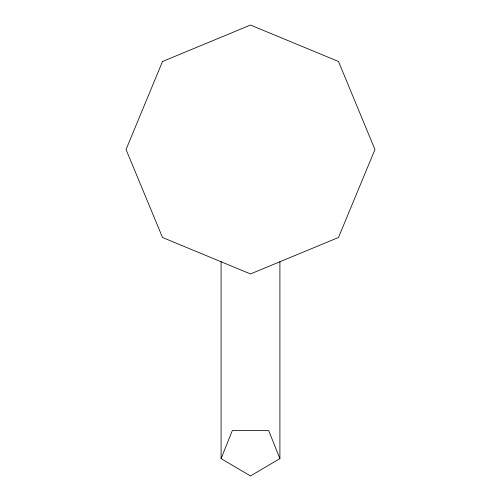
<?xml version="1.0" encoding="UTF-8"?>
<svg xmlns="http://www.w3.org/2000/svg" width="501" height="501" viewBox="0 0 501 501"><rect width="100%" height="100%" fill="white"/><g stroke="black" fill="none" stroke-linecap="round" stroke-linejoin="round"><path stroke-width="0.75" d="M221.098 458.615L232.326 430.566L268.674 430.566L279.902 458.615L250.5 475.95L221.098 458.615L221.098 261.641M279.902 261.641L279.902 458.615M162.506 61.498L126.052 149.498L162.506 237.493L250.5 273.941L338.494 237.493L374.948 149.498L338.494 61.498L250.5 25.05L162.506 61.498"/></g></svg>
